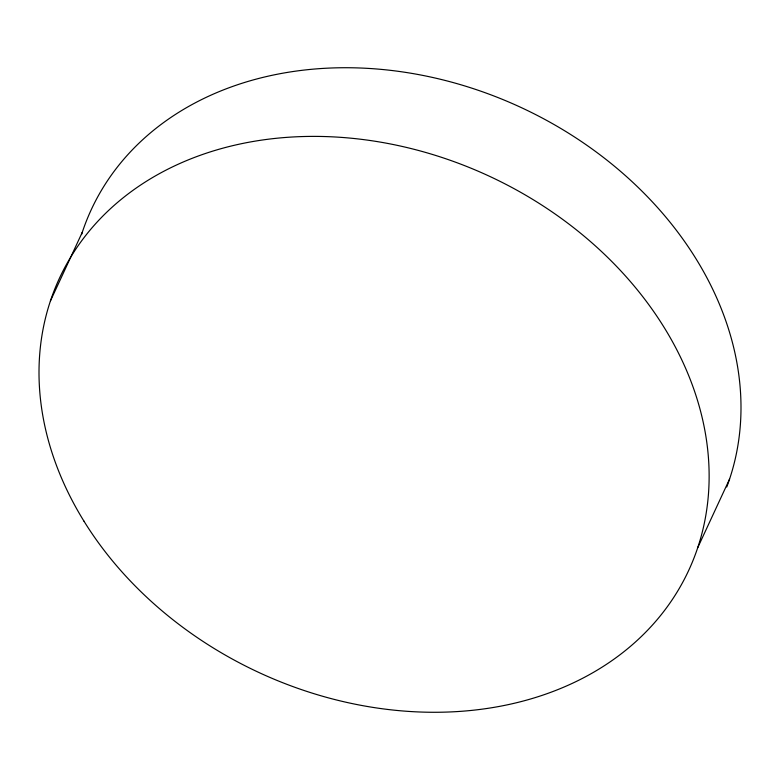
<?xml version="1.0" encoding="UTF-8"?>
<svg xmlns="http://www.w3.org/2000/svg" width="780" height="780" viewBox="0 0 780 780"><rect width="100%" height="100%" fill="white"/><g stroke="black" fill="none" stroke-linecap="round" stroke-linejoin="round"><path stroke-width="1.17" d="M50.417 300.953L82.28 232.294M697.72 547.706L729.583 479.047M81.539 234.546A346.885 273.585 24.9 0 1 496.236 96.886A346.885 273.585 24.9 0 1 726.755 487.003M83.889 521.05A346.885 273.585 24.9 0 0 664.248 610.837A346.885 273.585 24.9 0 0 374.069 141.092A346.885 273.585 24.9 0 0 83.889 521.05"/></g></svg>
